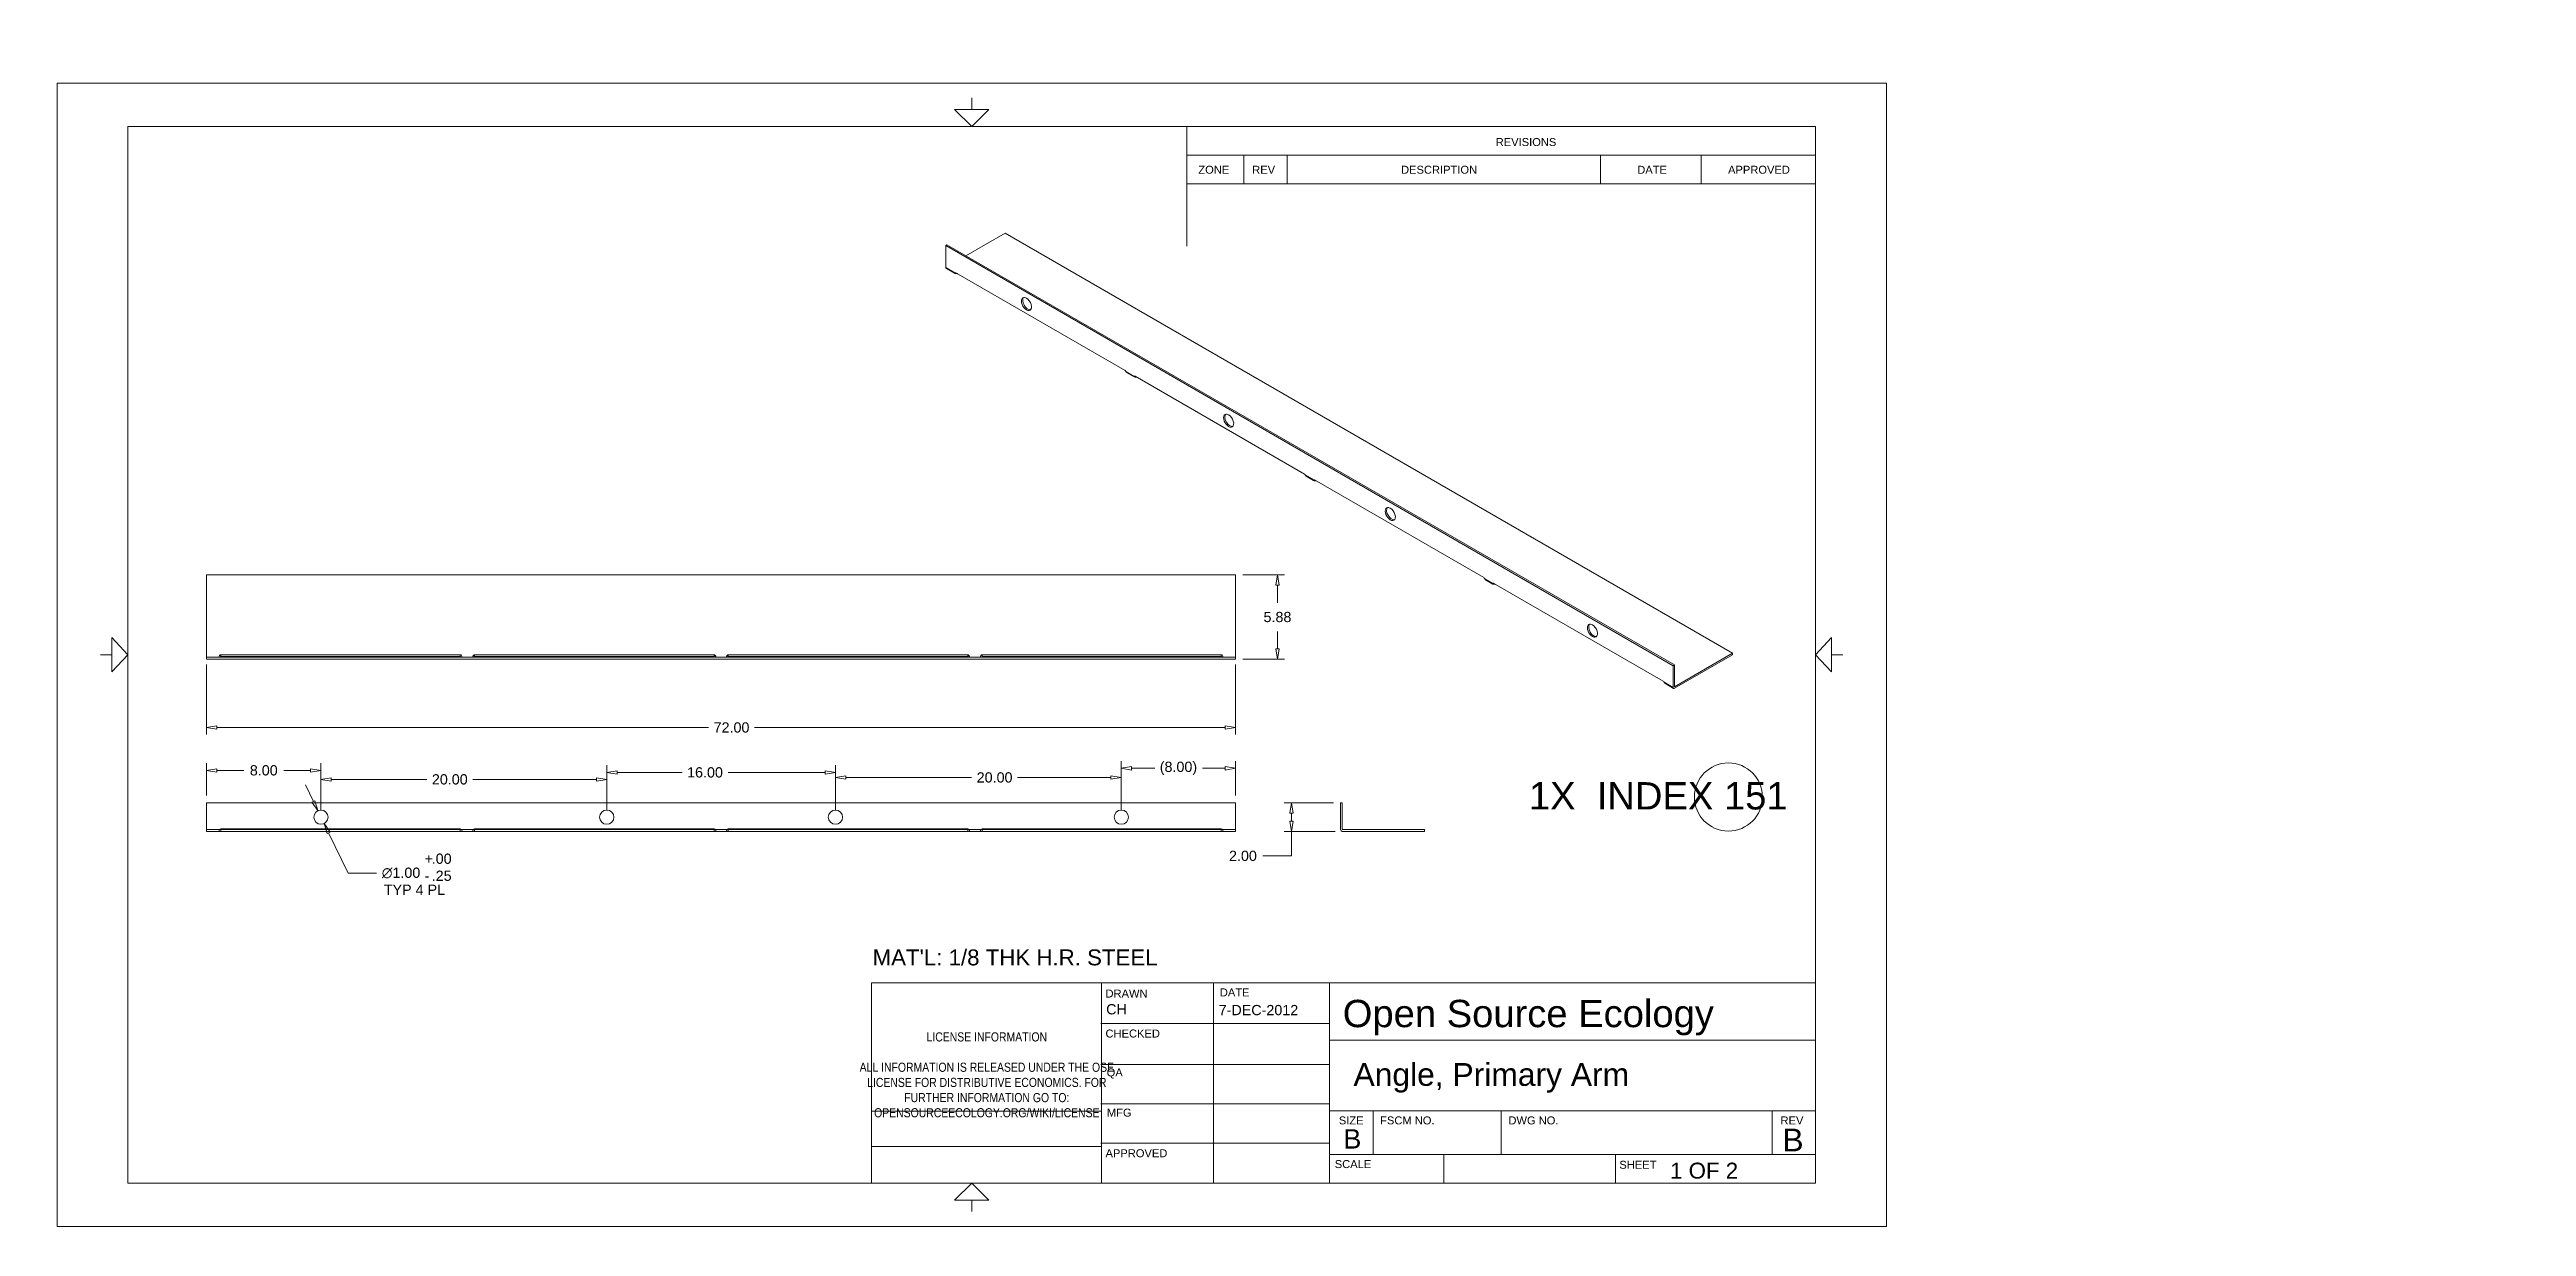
# Model space of a CAD drawing. Header units: inches. Extents: x -0.1 to 21.6, y 0 to 10.3.
import ezdxf

# ---------------------------------------------------------------- set-up
doc = ezdxf.new("R2010")
doc.units = ezdxf.units.IN
doc.header["$MEASUREMENT"] = 0
doc.linetypes.add('CENTER2', pattern=[1.125, 0.75, -0.125, 0.125, -0.125])
for name, color, linetype, lineweight in [('BEND CENTERS', 204, 'CENTER2', 0), ('CONTINUOUS', 7, 'Continuous', 0), ('DIMENSIONS', 7, 'Continuous', 0), ('TANGENT EDGES', 7, 'Continuous', 0), ('VISIBLE', 7, 'Continuous', 0)]:
    doc.layers.add(name, color=color, linetype=linetype, lineweight=lineweight)
doc.styles.get("Standard").update_dxf_attribs({"font": 'txt', "height": 0.125})
doc.dimstyles.get("Standard").update_dxf_attribs({"dimtxt": 0.18, "dimasz": 0.18, "dimexe": 0.18, "dimexo": 0.0625, "dimgap": 0.09, "dimtad": 0, "dimtih": 1, "dimtoh": 1, "dimdec": 4, "dimzin": 0, "dimdsep": 46, "dimtxsty": 'Standard', "dimcen": 0.09, "dimadec": 0, "dimazin": 0, "dimtfac": 1, "dimtdec": 4, "dimtofl": 0, "dimtmove": 0, "dimatfit": 3, "dimfxl": 1, "dimtolj": 1, "dimtzin": 0, "dimarcsym": 0})

# ---------------------------------------------------------------- blocks, each defined once
blk = doc.blocks.new('D1')
at = {"layer": 'DIMENSIONS'}
for p, q in [((1.308, 3.768), (1.308, 4.052)), ((1.398, 3.989), (1.635, 3.989)), ((2.218, 3.989), (1.982, 3.989)), ((2.308, 3.643), (2.308, 4.052))]:
    blk.add_line(p, q, dxfattribs=at)
for points in [[(1.308, 3.989), (1.398, 4.004), (1.398, 3.974), (1.308, 3.989)], [(2.308, 3.989), (2.218, 3.974), (2.218, 4.004), (2.308, 3.989)]]:
    blk.add_lwpolyline(points, dxfattribs=at)
at = {"layer": 'DIMENSIONS', "insert": (1.808, 3.989), "char_height": 0.08958, "attachment_point": 5}
for s in ['{\\fArial|b0|i0|c0|p0;8.00}{\\fMS Shell Dlg|b0|i0|c0|p0;\\H0.9444444x;}', '{\\fArial|b0|i0|c0|p0;}', '{\\fArial|b0|i0|c0|p0;}']:
    blk.add_mtext(s, dxfattribs=at)
blk = doc.blocks.new('D2')
at = {"layer": 'DIMENSIONS'}
for p, q in [((4.808, 3.643), (4.808, 4.034)), ((4.898, 3.971), (5.466, 3.971)), ((6.718, 3.971), (5.869, 3.971)), ((6.808, 3.643), (6.808, 4.034))]:
    blk.add_line(p, q, dxfattribs=at)
for points in [[(4.808, 3.971), (4.898, 3.986), (4.898, 3.956), (4.808, 3.971)], [(6.808, 3.971), (6.718, 3.956), (6.718, 3.986), (6.808, 3.971)]]:
    blk.add_lwpolyline(points, dxfattribs=at)
at = {"layer": 'DIMENSIONS', "insert": (5.667, 3.971), "char_height": 0.08958, "attachment_point": 5}
for s in ['{\\fArial|b0|i0|c0|p0;16.00}{\\fMS Shell Dlg|b0|i0|c0|p0;\\H0.9444444x;}', '{\\fArial|b0|i0|c0|p0;}', '{\\fArial|b0|i0|c0|p0;}']:
    blk.add_mtext(s, dxfattribs=at)
blk = doc.blocks.new('D3')
at = {"layer": 'DIMENSIONS'}
for p, q in [((2.308, 3.643), (2.308, 3.972)), ((2.398, 3.91), (3.233, 3.91)), ((4.718, 3.91), (3.636, 3.91)), ((4.808, 3.643), (4.808, 3.972))]:
    blk.add_line(p, q, dxfattribs=at)
for points in [[(2.308, 3.91), (2.398, 3.925), (2.398, 3.895), (2.308, 3.91)], [(4.808, 3.91), (4.718, 3.895), (4.718, 3.925), (4.808, 3.91)]]:
    blk.add_lwpolyline(points, dxfattribs=at)
at = {"layer": 'DIMENSIONS', "insert": (3.435, 3.91), "char_height": 0.08958, "attachment_point": 5}
for s in ['{\\fArial|b0|i0|c0|p0;20.00}{\\fMS Shell Dlg|b0|i0|c0|p0;\\H0.9444444x;}', '{\\fArial|b0|i0|c0|p0;}', '{\\fArial|b0|i0|c0|p0;}']:
    blk.add_mtext(s, dxfattribs=at)
blk = doc.blocks.new('D4')
at = {"layer": 'DIMENSIONS'}
for p, q in [((6.808, 3.643), (6.808, 3.99)), ((6.898, 3.927), (7.998, 3.927)), ((9.218, 3.927), (8.401, 3.927)), ((9.308, 3.643), (9.308, 3.99))]:
    blk.add_line(p, q, dxfattribs=at)
for points in [[(6.808, 3.927), (6.898, 3.942), (6.898, 3.912), (6.808, 3.927)], [(9.308, 3.927), (9.218, 3.912), (9.218, 3.942), (9.308, 3.927)]]:
    blk.add_lwpolyline(points, dxfattribs=at)
at = {"layer": 'DIMENSIONS', "insert": (8.2, 3.927), "char_height": 0.08958, "attachment_point": 5}
for s in ['{\\fArial|b0|i0|c0|p0;20.00}{\\fMS Shell Dlg|b0|i0|c0|p0;\\H0.9444444x;}', '{\\fArial|b0|i0|c0|p0;}', '{\\fArial|b0|i0|c0|p0;}']:
    blk.add_mtext(s, dxfattribs=at)
blk = doc.blocks.new('D5')
at = {"layer": 'DIMENSIONS'}
for p, q in [((9.308, 3.643), (9.308, 4.069)), ((9.398, 4.007), (9.6, 4.007)), ((10.218, 4.007), (10.017, 4.007)), ((10.308, 3.768), (10.308, 4.069))]:
    blk.add_line(p, q, dxfattribs=at)
for points in [[(9.308, 4.007), (9.398, 4.022), (9.398, 3.992), (9.308, 4.007)], [(10.308, 4.007), (10.218, 3.992), (10.218, 4.022), (10.308, 4.007)]]:
    blk.add_lwpolyline(points, dxfattribs=at)
at = {"layer": 'DIMENSIONS', "insert": (9.808, 4.007), "char_height": 0.08958, "attachment_point": 5}
for s in ['{\\fArial|b0|i0|c0|p0;(8.00)}{\\fMS Shell Dlg|b0|i0|c0|p0;\\H0.9444444x;}', '{\\fArial|b0|i0|c0|p0;}', '{\\fArial|b0|i0|c0|p0;}']:
    blk.add_mtext(s, dxfattribs=at)
blk = doc.blocks.new('D6')
at = {"layer": 'DIMENSIONS'}
for p, q in [((2.242, 3.718), (2.172, 3.862)), ((2.375, 3.443), (2.545, 3.091)), ((2.795, 3.091), (2.545, 3.091))]:
    blk.add_line(p, q, dxfattribs=at)
for points in [[(2.281, 3.637), (2.228, 3.711), (2.255, 3.724), (2.281, 3.637)], [(2.335, 3.524), (2.388, 3.45), (2.361, 3.437), (2.335, 3.524)]]:
    blk.add_lwpolyline(points, dxfattribs=at)
at = {"layer": 'DIMENSIONS', "char_height": 0.08958}
for s, insert, attachment_point in [('{\\fArial|b0|i0|c0|p0;.00}{\\fArial|b0|i0|c0|p0;}', (3.277, 3.216), 4), ('{\\fAlibre Symbols|b0|i0|c0|p0;n}{\\fArial|b0|i0|c0|p0;1.00}{\\fMS Shell Dlg|b0|i0|c0|p0;\\H0.9444444x;}', (3.177, 3.091), 6), ('{\\fArial|b0|i0|c0|p0;}', (3.027, 3.091), 5), ('{\\fArial|b0|i0|c0|p0;-}{\\fArial|b0|i0|c0|p0;}', (3.215, 3.067), 4), ('{\\fArial|b0|i0|c0|p0;+}{\\fArial|b0|i0|c0|p0;}', (3.215, 3.216), 4), ('{\\fArial|b0|i0|c0|p0;.25}{\\fArial|b0|i0|c0|p0;}', (3.277, 3.067), 4), ('{\\fArial|b0|i0|c0|p0;}', (3.43, 3.091), 4), ('{\\fArial|b0|i0|c0|p0;TYP 4 PL}{\\fArial|b0|i0|c0|p0;}', (2.858, 2.945), 4)]:
    blk.add_mtext(s, dxfattribs=dict(at, insert=insert, attachment_point=attachment_point))
blk = doc.blocks.new('D7')
at = {"layer": 'DIMENSIONS'}
for p, q in [((1.308, 4.916), (1.308, 4.302)), ((10.308, 4.916), (10.308, 4.302)), ((1.398, 4.364), (5.698, 4.364)), ((10.218, 4.364), (6.1, 4.364))]:
    blk.add_line(p, q, dxfattribs=at)
for points in [[(1.308, 4.364), (1.398, 4.379), (1.398, 4.349), (1.308, 4.364)], [(10.308, 4.364), (10.218, 4.349), (10.218, 4.379), (10.308, 4.364)]]:
    blk.add_lwpolyline(points, dxfattribs=at)
at = {"layer": 'DIMENSIONS', "insert": (5.899, 4.364), "char_height": 0.08958, "attachment_point": 5}
for s in ['{\\fArial|b0|i0|c0|p0;72.00}{\\fMS Shell Dlg|b0|i0|c0|p0;\\H0.9444444x;}', '{\\fArial|b0|i0|c0|p0;}', '{\\fArial|b0|i0|c0|p0;}']:
    blk.add_mtext(s, dxfattribs=at)
blk = doc.blocks.new('D8')
at = {"layer": 'DIMENSIONS'}
for p, q in [((10.371, 5.698), (10.736, 5.698)), ((10.674, 5.608), (10.674, 5.455)), ((10.674, 5.053), (10.674, 5.205)), ((10.371, 4.963), (10.736, 4.963))]:
    blk.add_line(p, q, dxfattribs=at)
for points in [[(10.674, 5.698), (10.689, 5.608), (10.659, 5.608), (10.674, 5.698)], [(10.674, 4.963), (10.659, 5.053), (10.689, 5.053), (10.674, 4.963)]]:
    blk.add_lwpolyline(points, dxfattribs=at)
at = {"layer": 'DIMENSIONS', "insert": (10.674, 5.33), "char_height": 0.08958, "attachment_point": 5}
for s in ['{\\fArial|b0|i0|c0|p0;5.88}{\\fMS Shell Dlg|b0|i0|c0|p0;\\H0.9444444x;}', '{\\fArial|b0|i0|c0|p0;}', '{\\fArial|b0|i0|c0|p0;}']:
    blk.add_mtext(s, dxfattribs=at)
blk = doc.blocks.new('D9')
at = {"layer": 'DIMENSIONS'}
for p, q in [((11.163, 3.705), (10.733, 3.705)), ((10.796, 3.615), (10.796, 3.545)), ((11.179, 3.455), (10.733, 3.455)), ((10.796, 3.455), (10.796, 3.241)), ((10.796, 3.241), (10.546, 3.241))]:
    blk.add_line(p, q, dxfattribs=at)
for points in [[(10.796, 3.705), (10.811, 3.615), (10.781, 3.615), (10.796, 3.705)], [(10.796, 3.455), (10.781, 3.545), (10.811, 3.545), (10.796, 3.455)]]:
    blk.add_lwpolyline(points, dxfattribs=at)
at = {"layer": 'DIMENSIONS', "insert": (10.372, 3.241), "char_height": 0.08958, "attachment_point": 5}
for s in ['{\\fArial|b0|i0|c0|p0;2.00}{\\fMS Shell Dlg|b0|i0|c0|p0;\\H0.9444444x;}', '{\\fArial|b0|i0|c0|p0;}', '{\\fArial|b0|i0|c0|p0;}']:
    blk.add_mtext(s, dxfattribs=at)
blk = doc.blocks.new('BLOCK3')
at = {"layer": 'CONTINUOUS'}
for p, q in [((16, 10), (0, 10)), ((0, 10), (0, 0)), ((16, 0), (16, 10)), ((8, 9.87), (8, 9.77)), ((15.38, 9.62), (0.62, 9.62)), ((0.62, 9.62), (0.62, 0.38)), ((9.88, 9.62), (9.88, 8.573)), ((15.38, 0.38), (15.38, 9.62)), ((9.88, 9.37), (15.38, 9.37)), ((10.38, 9.12), (10.38, 9.37)), ((10.76, 9.12), (10.76, 9.37)), ((13.5, 9.12), (13.5, 9.37)), ((14.38, 9.12), (14.38, 9.37)), ((9.88, 9.12), (15.38, 9.12)), ((0.38, 5), (0.48, 5)), ((15.62, 5), (15.52, 5)), ((7.124, 2.13), (7.124, 0.38)), ((7.124, 2.13), (11.13, 2.13)), ((9.135, 2.13), (9.135, 0.38)), ((10.114, 2.13), (10.114, 0.38)), ((11.13, 0.38), (11.13, 2.13)), ((11.13, 2.13), (15.38, 2.13)), ((11.13, 1.774), (9.13, 1.774)), ((11.13, 1.63), (15.38, 1.63)), ((11.13, 1.416), (9.13, 1.416)), ((9.13, 1.007), (7.124, 1.007)), ((11.13, 1.072), (9.13, 1.072)), ((11.13, 1.01), (15.38, 1.01)), ((11.51, 0.63), (11.51, 1.01)), ((12.63, 0.63), (12.63, 1.01)), ((15, 0.63), (15, 1.01)), ((9.13, 0.7), (7.124, 0.7)), ((11.13, 0.729), (9.13, 0.729)), ((11.13, 0.63), (15.38, 0.63)), ((12.13, 0.38), (12.13, 0.63)), ((13.63, 0.38), (13.63, 0.63)), ((0.62, 0.38), (15.38, 0.38)), ((8, 0.13), (8, 0.23)), ((0, 0), (16, 0))]:
    blk.add_line(p, q, dxfattribs=at)
for points in [[(7.85, 9.77), (8.15, 9.77), (8, 9.62), (8, 9.62), (7.85, 9.77)], [(0.48, 4.85), (0.48, 5.15), (0.62, 5), (0.62, 5), (0.48, 4.85)], [(15.52, 4.85), (15.52, 5.15), (15.38, 5), (15.38, 5), (15.52, 4.85)], [(7.85, 0.23), (8.15, 0.23), (8, 0.38), (8, 0.38), (7.85, 0.23)]]:
    blk.add_lwpolyline(points, dxfattribs=at)
at = {"layer": 'CONTINUOUS', "attachment_point": 4}
for s, insert, char_height in [('{\\fArial|b0|i0|c0|p0;\\C7;REVISIONS}{\\fArial|b0|i0|c0|p0;\\C7;}', (12.583, 9.484), 0.06968), ('{\\fArial|b0|i0|c0|p0;\\C7;ZONE}{\\fArial|b0|i0|c0|p0;\\C7;}', (9.982, 9.242), 0.06968), ('{\\fArial|b0|i0|c0|p0;\\C7;REV}{\\fArial|b0|i0|c0|p0;\\C7;}', (10.453, 9.242), 0.06968), ('{\\fArial|b0|i0|c0|p0;\\C7;DESCRIPTION}{\\fArial|b0|i0|c0|p0;\\C7;}', (11.755, 9.242), 0.06968), ('{\\fArial|b0|i0|c0|p0;\\C7;DATE}{\\fArial|b0|i0|c0|p0;\\C7;}', (13.821, 9.242), 0.06968), ('{\\fArial|b0|i0|c0|p0;\\C7;APPROVED}{\\fArial|b0|i0|c0|p0;\\C7;}', (14.615, 9.242), 0.06968), ('{\\fArial|b0|i0|c0|p0;\\C7;}', (-0.066, 6.073), 0.20903), ('{\\fArial|b0|i0|c0|p0;\\C7;}', (-0.066, 3.073), 0.20903), ('{\\fArial|b0|i0|c0|p0;\\C7;DRAWN}{\\fArial|b0|i0|c0|p0;\\C7;}', (9.17, 2.037), 0.06968), ('{\\fArial|b0|i0|c0|p0;\\C7;DATE}{\\fArial|b0|i0|c0|p0;\\C7;}', (10.17, 2.047), 0.06968), ('{\\fArial|b0|i0|c0|p0;\\C7;CH}{\\fArial|b0|i0|c0|p0;\\C7;}', (9.176, 1.899), 0.08958), ('{\\fArial|b0|i0|c0|p0;\\C7;7-DEC-2012}{\\fArial|b0|i0|c0|p0;\\C7;}', (10.16, 1.892), 0.08958), ('{\\fArial|b0|i0|c0|p0;\\C7;CHECKED}{\\fArial|b0|i0|c0|p0;\\C7;}', (9.17, 1.687), 0.06968), ('{\\fArial|b0|i0|c0|p0;\\C7;QA}{\\fArial|b0|i0|c0|p0;\\C7;}', (9.18, 1.338), 0.06968), ('{\\fArial|b0|i0|c0|p0;\\C7;MFG}{\\fArial|b0|i0|c0|p0;\\C7;}', (9.182, 0.995), 0.06968), ('{\\fArial|b0|i0|c0|p0;\\C7;SIZE}{\\fArial|b0|i0|c0|p0;\\C7;}', (11.211, 0.927), 0.06968), ('{\\fArial|b0|i0|c0|p0;\\C7;FSCM NO.}{\\fArial|b0|i0|c0|p0;\\C7;}', (11.572, 0.927), 0.06968), ('{\\fArial|b0|i0|c0|p0;\\C7;DWG NO.}{\\fArial|b0|i0|c0|p0;\\C7;}', (12.694, 0.927), 0.06968), ('{\\fArial|b0|i0|c0|p0;\\C7;REV}{\\fArial|b0|i0|c0|p0;\\C7;}', (15.074, 0.927), 0.06968), ('{\\fArial|b0|i0|c0|p0;\\C7;APPROVED}{\\fArial|b0|i0|c0|p0;\\C7;}', (9.17, 0.64), 0.06968), ('{\\fArial|b0|i0|c0|p0;\\C7;B}{\\fArial|b0|i0|c0|p0;\\C7;}', (11.25, 0.766), 0.16921), ('{\\fArial|b0|i0|c0|p0;\\C7;}', (13.135, 0.749), 0.08958), ('{\\fArial|b0|i0|c0|p0;\\C7;SCALE}{\\fArial|b0|i0|c0|p0;\\C7;}', (11.175, 0.545), 0.06968), ('{\\fArial|b0|i0|c0|p0;\\C7;SHEET}{\\fArial|b0|i0|c0|p0;\\C7;}', (13.664, 0.539), 0.06968), ('{\\fArial|b0|i0|c0|p0;\\C7;}', (-0.066, 0.073), 0.20903)]:
    blk.add_mtext(s, dxfattribs=dict(at, insert=insert, char_height=char_height))

msp = doc.modelspace()

# ---------------------------------------------------------------- linework, layer by layer
at = {"layer": 'CONTINUOUS'}
msp.add_circle((14.618, 3.756), 0.298, dxfattribs=at)
at = {"layer": 'TANGENT EDGES'}
for p, q in [((7.772, 8.387), (7.853, 8.341)), ((9.349, 7.477), (9.422, 7.435)), ((10.918, 6.571), (10.99, 6.529)), ((12.487, 5.665), (12.559, 5.623)), ((1.433, 4.985), (1.433, 5.001)), ((3.527, 4.985), (3.527, 5.001)), ((3.652, 4.985), (3.652, 5.001)), ((5.746, 4.985), (5.746, 5.001)), ((5.871, 4.985), (5.871, 5.001)), ((7.965, 4.985), (7.965, 5.001)), ((8.09, 4.985), (8.09, 5.001)), ((10.183, 4.985), (10.183, 5.001)), ((14.056, 4.76), (14.136, 4.713)), ((1.308, 3.471), (1.422, 3.471)), ((1.433, 3.455), (1.433, 3.471)), ((3.527, 3.455), (3.527, 3.471)), ((3.538, 3.471), (3.641, 3.471)), ((3.652, 3.455), (3.652, 3.471)), ((5.746, 3.455), (5.746, 3.471)), ((5.757, 3.471), (5.86, 3.471)), ((5.871, 3.455), (5.871, 3.471)), ((7.965, 3.455), (7.965, 3.471)), ((7.976, 3.471), (8.078, 3.471)), ((8.09, 3.455), (8.09, 3.471)), ((10.183, 3.455), (10.183, 3.471)), ((10.194, 3.471), (10.308, 3.471))]:
    msp.add_line(p, q, dxfattribs=at)
at = {"layer": 'VISIBLE'}
for p, q in [((8.291, 8.687), (7.949, 8.489)), ((8.291, 8.687), (14.655, 5.013)), ((7.783, 8.585), (7.772, 8.579)), ((7.772, 8.579), (14.136, 4.904)), ((7.772, 8.579), (7.772, 8.387)), ((7.783, 8.585), (14.147, 4.911)), ((7.775, 8.38), (7.853, 8.335)), ((7.861, 8.342), (9.341, 7.487)), ((9.355, 7.468), (9.422, 7.43)), ((9.429, 7.436), (10.91, 6.581)), ((10.924, 6.562), (10.99, 6.524)), ((10.998, 6.53), (12.479, 5.675)), ((1.308, 5.698), (10.308, 5.698)), ((1.308, 5.698), (1.308, 4.979)), ((10.308, 4.979), (10.308, 5.698)), ((12.493, 5.656), (12.559, 5.618)), ((12.567, 5.624), (14.048, 4.769)), ((1.433, 5.001), (3.527, 5.001)), ((3.527, 4.985), (1.433, 4.985)), ((3.652, 5.001), (5.746, 5.001)), ((5.746, 4.985), (3.652, 4.985)), ((5.871, 5.001), (7.965, 5.001)), ((7.965, 4.985), (5.871, 4.985)), ((8.09, 5.001), (10.183, 5.001)), ((10.183, 4.985), (8.09, 4.985)), ((14.147, 4.719), (14.655, 5.013)), ((14.655, 5), (14.147, 4.707)), ((14.655, 5.013), (14.655, 5)), ((1.308, 4.979), (1.308, 4.963)), ((1.308, 4.979), (10.308, 4.979)), ((1.308, 4.963), (10.308, 4.963)), ((10.308, 4.963), (10.308, 4.979)), ((14.136, 4.904), (14.147, 4.911)), ((14.136, 4.713), (14.136, 4.904)), ((14.147, 4.911), (14.147, 4.719)), ((14.062, 4.751), (14.139, 4.706)), ((1.308, 3.705), (10.308, 3.705)), ((1.308, 3.705), (1.308, 3.471)), ((10.308, 3.471), (10.308, 3.705)), ((11.226, 3.705), (11.241, 3.705)), ((11.226, 3.471), (11.226, 3.705)), ((11.241, 3.705), (11.241, 3.471)), ((1.308, 3.455), (1.308, 3.471)), ((1.422, 3.471), (1.433, 3.471)), ((1.433, 3.478), (3.527, 3.478)), ((1.433, 3.471), (3.527, 3.471)), ((3.527, 3.471), (3.538, 3.471)), ((3.641, 3.471), (3.652, 3.471)), ((3.652, 3.478), (5.746, 3.478)), ((3.652, 3.471), (5.746, 3.471)), ((5.746, 3.471), (5.757, 3.471)), ((5.86, 3.471), (5.871, 3.471)), ((5.871, 3.478), (7.965, 3.478)), ((5.871, 3.471), (7.965, 3.471)), ((7.965, 3.471), (7.976, 3.471)), ((8.078, 3.471), (8.09, 3.471)), ((8.09, 3.478), (10.183, 3.478)), ((8.09, 3.471), (10.183, 3.471)), ((10.183, 3.471), (10.194, 3.471)), ((10.308, 3.471), (10.308, 3.455)), ((11.241, 3.471), (11.96, 3.471)), ((11.96, 3.471), (11.96, 3.455)), ((1.308, 3.455), (1.422, 3.455)), ((1.433, 3.455), (1.422, 3.455)), ((3.527, 3.455), (1.433, 3.455)), ((3.538, 3.455), (3.527, 3.455)), ((3.538, 3.455), (3.641, 3.455)), ((3.652, 3.455), (3.641, 3.455)), ((5.746, 3.455), (3.652, 3.455)), ((5.757, 3.455), (5.746, 3.455)), ((5.757, 3.455), (5.86, 3.455)), ((5.871, 3.455), (5.86, 3.455)), ((7.965, 3.455), (5.871, 3.455)), ((7.976, 3.455), (7.965, 3.455)), ((7.976, 3.455), (8.078, 3.455)), ((8.09, 3.455), (8.078, 3.455)), ((10.183, 3.455), (8.09, 3.455)), ((10.194, 3.455), (10.183, 3.455)), ((10.194, 3.455), (10.308, 3.455)), ((11.96, 3.455), (11.241, 3.455))]:
    msp.add_line(p, q, dxfattribs=at)
for centre in [(2.308, 3.58), (4.808, 3.58), (6.808, 3.58), (9.308, 3.58)]:
    msp.add_circle(centre, 0.0625, dxfattribs=at)
msp.add_arc((11.241, 3.471), 0.0156, 180, 270, dxfattribs=at)
for centre, major_axis, ratio, start_param, end_param in [((7.783, 8.394), (0.0078, 0.0135), 0.57735, 2.356194, 3.141593), ((7.872, 8.343), (0.0203, 0.0055), 0.317837, 2.833853, 3.449333), ((7.872, 8.343), (0.0203, 0.0055), 0.317837, 2.663934, 2.833853), ((7.861, 8.323), (-0.0051, 0.019), 0.517638, -0.477658, 0.30774), ((7.872, 8.343), (0.0203, 0.0055), 0.317837, 3.449333, 4.234731), ((7.861, 8.323), (-0.019, -0.0051), 0.517638, -2.663934, -1.878536), ((8.479, 8.068), (0.0312, -0.0541), 0.57735, -3.141593, 0), ((8.49, 8.075), (0.0312, -0.0541), 0.57735, -2.963882, -0.177711), ((8.479, 8.068), (0.0312, -0.0541), 0.57735, -3.926991, -3.141593), ((8.479, 8.068), (0.0312, -0.0541), 0.57735, 0, 2.356194), ((9.341, 7.469), (-0.0051, 0.019), 0.517638, -1.263056, -0.477658), ((9.352, 7.488), (0.0055, -0.0203), 0.317837, -1.093138, -0.30774), ((9.44, 7.437), (0.0203, 0.0055), 0.317837, 2.833853, 3.449333), ((9.44, 7.437), (0.0203, 0.0055), 0.317837, 2.663934, 2.833853), ((9.429, 7.418), (-0.0051, 0.019), 0.517638, -0.477658, 0.30774), ((9.44, 7.437), (0.0203, 0.0055), 0.317837, 3.449333, 4.234731), ((9.429, 7.418), (-0.019, -0.0051), 0.517638, -2.663934, -1.878536), ((10.247, 7.048), (0.0312, -0.0541), 0.57735, -3.141593, 0), ((10.258, 7.054), (0.0312, -0.0541), 0.57735, -2.963882, -0.177711), ((10.247, 7.048), (0.0312, -0.0541), 0.57735, -3.926991, -3.141593), ((10.247, 7.048), (0.0312, -0.0541), 0.57735, 0, 2.356194), ((10.91, 6.563), (-0.0051, 0.019), 0.517638, -1.263056, -0.477658), ((10.921, 6.582), (0.0055, -0.0203), 0.317837, -1.093138, -0.30774), ((11.009, 6.531), (0.0203, 0.0055), 0.317837, 2.833853, 3.449333), ((11.009, 6.531), (0.0203, 0.0055), 0.317837, 2.663934, 2.833853), ((10.998, 6.512), (-0.0051, 0.019), 0.517638, -0.477658, 0.30774), ((11.009, 6.531), (0.0203, 0.0055), 0.317837, 3.449333, 4.234731), ((10.998, 6.512), (-0.019, -0.0051), 0.517638, -2.663934, -1.878536), ((11.661, 6.231), (0.0312, -0.0541), 0.57735, -3.141593, 0), ((11.672, 6.238), (0.0312, -0.0541), 0.57735, -2.963882, -0.177711), ((11.661, 6.231), (0.0312, -0.0541), 0.57735, -3.926991, -3.141593), ((11.661, 6.231), (0.0312, -0.0541), 0.57735, 0, 2.356194), ((12.479, 5.657), (-0.0051, 0.019), 0.517638, -1.263056, -0.477658), ((12.49, 5.676), (0.0055, -0.0203), 0.317837, -1.093138, -0.30774), ((12.578, 5.625), (0.0203, 0.0055), 0.317837, 2.833853, 3.449333), ((12.578, 5.625), (0.0203, 0.0055), 0.317837, 2.663934, 2.833853), ((12.567, 5.606), (-0.0051, 0.019), 0.517638, -0.477658, 0.30774), ((12.578, 5.625), (0.0203, 0.0055), 0.317837, 3.449333, 4.234731), ((12.567, 5.606), (-0.019, -0.0051), 0.517638, -2.663934, -1.878536), ((13.429, 5.211), (0.0313, -0.0541), 0.57735, -3.141593, 0), ((13.44, 5.217), (0.0312, -0.0541), 0.57735, -2.963882, -0.177711), ((13.429, 5.211), (0.0313, -0.0541), 0.57735, -3.926991, -3.141593), ((13.429, 5.211), (0.0313, -0.0541), 0.57735, 0, 2.356194), ((1.433, 4.979), (0, -0.0221), 0.707107, -3.141593, -1.570796), ((1.433, 4.963), (0, -0.0221), 0.707107, -3.141593, -2.356194), ((3.527, 4.979), (0, -0.0221), 0.707107, -4.712389, -3.141593), ((3.527, 4.963), (0, -0.0221), 0.707107, -3.926991, -3.141593), ((3.652, 4.979), (0, -0.0221), 0.707107, -3.141593, -1.570796), ((3.652, 4.963), (0, -0.0221), 0.707107, -3.141593, -2.356194), ((5.746, 4.979), (0, -0.0221), 0.707107, -4.712389, -3.141593), ((5.746, 4.963), (0, -0.0221), 0.707107, -3.926991, -3.141593), ((5.871, 4.979), (0, -0.0221), 0.707107, -3.141593, -1.570796), ((5.871, 4.963), (0, -0.0221), 0.707107, -3.141593, -2.356194), ((7.965, 4.979), (0, -0.0221), 0.707107, -4.712389, -3.141593), ((7.965, 4.963), (0, -0.0221), 0.707107, -3.926991, -3.141593), ((8.09, 4.979), (0, -0.0221), 0.707107, -3.141593, -1.570796), ((8.09, 4.963), (0, -0.0221), 0.707107, -3.141593, -2.356194), ((10.183, 4.979), (0, -0.0221), 0.707107, -4.712389, -3.141593), ((10.183, 4.963), (0, -0.0221), 0.707107, -3.926991, -3.141593), ((14.048, 4.751), (-0.0051, 0.019), 0.517638, -1.263056, -0.477658), ((14.059, 4.77), (0.0055, -0.0203), 0.317837, -1.093138, -0.30774), ((14.147, 4.719), (0.0078, 0.0135), 0.57735, 2.356194, 3.141593), ((14.147, 4.719), (0.0078, 0.0135), 0.57735, 3.141593, 3.926991), ((1.433, 3.471), (0.0144, 0.0144), 0.414214, 1.963495, 2.748894), ((1.433, 3.455), (0, 0.0221), 0.707107, 0, 0.785398), ((3.527, 3.455), (0, 0.0221), 0.707107, -0.785398, 0), ((3.527, 3.471), (0.0144, -0.0144), 0.414214, 0.392699, 1.178097), ((3.652, 3.471), (0.0144, 0.0144), 0.414214, 1.963495, 2.748894), ((3.652, 3.455), (0, 0.0221), 0.707107, 0, 0.785398), ((5.746, 3.455), (0, 0.0221), 0.707107, -0.785398, 0), ((5.746, 3.471), (0.0144, -0.0144), 0.414214, 0.392699, 1.178097), ((5.871, 3.471), (0.0144, 0.0144), 0.414214, 1.963495, 2.748894), ((5.871, 3.455), (0, 0.0221), 0.707107, 0, 0.785398), ((7.965, 3.455), (0, 0.0221), 0.707107, -0.785398, 0), ((7.965, 3.471), (0.0144, -0.0144), 0.414214, 0.392699, 1.178097), ((8.09, 3.471), (0.0144, 0.0144), 0.414214, 1.963495, 2.748894), ((8.09, 3.455), (0, 0.0221), 0.707107, 0, 0.785398), ((10.183, 3.455), (0, 0.0221), 0.707107, -0.785398, 0), ((10.183, 3.471), (0.0144, -0.0144), 0.414214, 0.392699, 1.178097), ((1.433, 3.471), (0.0144, 0.0144), 0.414214, 2.748894, 3.534292), ((3.527, 3.471), (0.0144, -0.0144), 0.414214, -0.392699, 0.392699), ((3.652, 3.471), (0.0144, 0.0144), 0.414214, 2.748894, 3.534292), ((5.746, 3.471), (0.0144, -0.0144), 0.414214, -0.392699, 0.392699), ((5.871, 3.471), (0.0144, 0.0144), 0.414214, 2.748894, 3.534292), ((7.965, 3.471), (0.0144, -0.0144), 0.414214, -0.392699, 0.392699), ((8.09, 3.471), (0.0144, 0.0144), 0.414214, 2.748894, 3.534292), ((10.183, 3.471), (0.0144, -0.0144), 0.414214, -0.392699, 0.392699)]:
    msp.add_ellipse(centre, major_axis=major_axis, ratio=ratio, start_param=start_param, end_param=end_param, dxfattribs=at)

# ---------------------------------------------------------------- block references
at = {"layer": 'CONTINUOUS'}
msp.add_blockref('BLOCK3', (0, 0), dxfattribs=at)

# ---------------------------------------------------------------- texts
at = {"layer": 'BEND CENTERS', "char_height": 0.13935, "attachment_point": 1}
for s, insert in [("{\\fArial|b0|i0|c0|p0;\\C7;MAT'L: 1/8 THK H.R. STEEL}{\\fArial|b0|i0|c0|p0;\\C7;\\H0.642857134x;}", (7.133, 2.423)), ('{\\fArial|b0|i0|c0|p0;\\C7;1 OF 2}{\\fArial|b0|i0|c0|p0;\\C7;\\H0.642857134x;}', (14.108, 0.558))]:
    msp.add_mtext(s, dxfattribs=dict(at, insert=insert))
at = {"layer": 'CONTINUOUS'}
for s, insert, char_height, attachment_point in [('{\\fArial|b0|i0|c0|p0;\\C7;1X  INDEX 151}{\\fArial|b0|i0|c0|p0;\\C7;\\H0.375x;}', (12.873, 3.886), 0.23889, 1), ('{\\fArial|b0|i0|c0|p0;\\C7;Open Source Ecology}{\\fArial|b0|i0|c0|p0;\\C7;\\H0.375x;}', (11.245, 1.982), 0.23889, 1), ('{\\fArial Narrow|b0|i0|c0|p0;\\C7;LICENSE INFORMATION}{\\fArial Narrow|b0|i0|c0|p0;\\C7;\\P}{\\fArial Narrow|b0|i0|c0|p0;\\C7;\\PALL INFORMATION IS RELEASED UNDER THE OSE}{\\fArial Narrow|b0|i0|c0|p0;\\C7;\\PLICENSE FOR DISTRIBUTIVE ECONOMICS. FOR}{\\fArial Narrow|b0|i0|c0|p0;\\C7;\\PFURTHER INFORMATION GO TO:}{\\fArial Narrow|b0|i0|c0|p0;\\C7;\\POPENSOURCEECOLOGY.ORG/WIKI/LICENSE}{\\fArial|b0|i0|c0|p0;\\C7;\\H1.125x;}', (8.132, 1.698), 0.07963, 2), ('{\\fArial|b0|i0|c0|p0;\\C7;Angle, Primary Arm}{\\fArial|b0|i0|c0|p0;\\C7;}', (11.339, 1.429), 0.19907, 1), ('{\\fArial|b0|i0|c0|p0;\\C7;B}{\\fArial|b0|i0|c0|p0;\\C7;\\H0.45x;}', (15.09, 0.856), 0.19907, 1)]:
    msp.add_mtext(s, dxfattribs=dict(at, insert=insert, char_height=char_height, attachment_point=attachment_point))

# ---------------------------------------------------------------- dimensions: what is measured, and where the dimension line sits
at = {"layer": 'DIMENSIONS'}
for p1, p2, angle, picture, middle, turn in [((10.3083, 5.6977), (10.3083, 4.9633), 90, 'D8', (11.9818, 10.2938), 90), ((9.308, 3.58), (10.308, 3.705), 180, 'D5', (11.117, 7.462), 180), ((11.226, 3.705), (11.241, 3.455), 270, 'D9', (21.598, 6.696), 270)]:
    dim = msp.add_linear_dim(base=(0, 0), p1=p1, p2=p2, angle=angle, dimstyle='Standard', override={"dimtxt": 0.089583, "dimtad": 0, "dimdec": 2, "dimzin": 0, "dimse1": 0, "dimse2": 0, "dimsd1": 0, "dimsd2": 0, "dimadec": 2, "dimazin": 0, "dimtol": 0, "dimlim": 0, "dimtp": 0.00019685, "dimtm": 7.87402e-05, "dimtdec": 2}, dxfattribs=at)
    dim.commit()
    dim.dimension.update_dxf_attribs({"geometry": picture, "text_midpoint": middle, "text_rotation": turn})
for p1, p2, picture, middle in [((1.308, 4.979), (10.308, 4.979), 'D7', (7.207, 9.328)), ((1.308, 3.705), (2.308, 3.58), 'D1', (3.117, 7.445)), ((4.808, 3.58), (6.808, 3.58), 'D2', (6.975, 7.427)), ((6.808, 3.58), (9.308, 3.58), 'D4', (9.508, 7.383)), ((2.308, 3.58), (4.808, 3.58), 'D3', (4.743, 7.365))]:
    dim = msp.add_linear_dim(base=(0, 0), p1=p1, p2=p2, dimstyle='Standard', override={"dimtxt": 0.089583, "dimtad": 0, "dimdec": 2, "dimzin": 0, "dimse1": 0, "dimse2": 0, "dimsd1": 0, "dimsd2": 0, "dimadec": 2, "dimazin": 0, "dimtol": 0, "dimlim": 0, "dimtp": 0.00019685, "dimtm": 7.87402e-05, "dimtdec": 2}, dxfattribs=at)
    dim.commit()
    dim.dimension.update_dxf_attribs({"geometry": picture, "text_midpoint": middle})
dim = msp.add_diameter_dim_2p(p1=(2.2649, 3.6255), p2=(2.3516, 3.5355), text='<>TYP 4 PL\\P', dimstyle='Standard', override={"dimtxt": 0.089583, "dimtad": 0, "dimdec": 2, "dimzin": 0, "dimse1": 0, "dimse2": 0, "dimsd1": 0, "dimsd2": 0, "dimadec": 2, "dimazin": 0, "dimtol": 0, "dimlim": 0, "dimtp": 0.00019685, "dimtm": 0.25, "dimtdec": 2}, dxfattribs=at)
dim.commit()
dim.dimension.update_dxf_attribs({"geometry": 'D6', "text_midpoint": (4.8669, 6.5466)})

doc.saveas('drawing.dxf')
